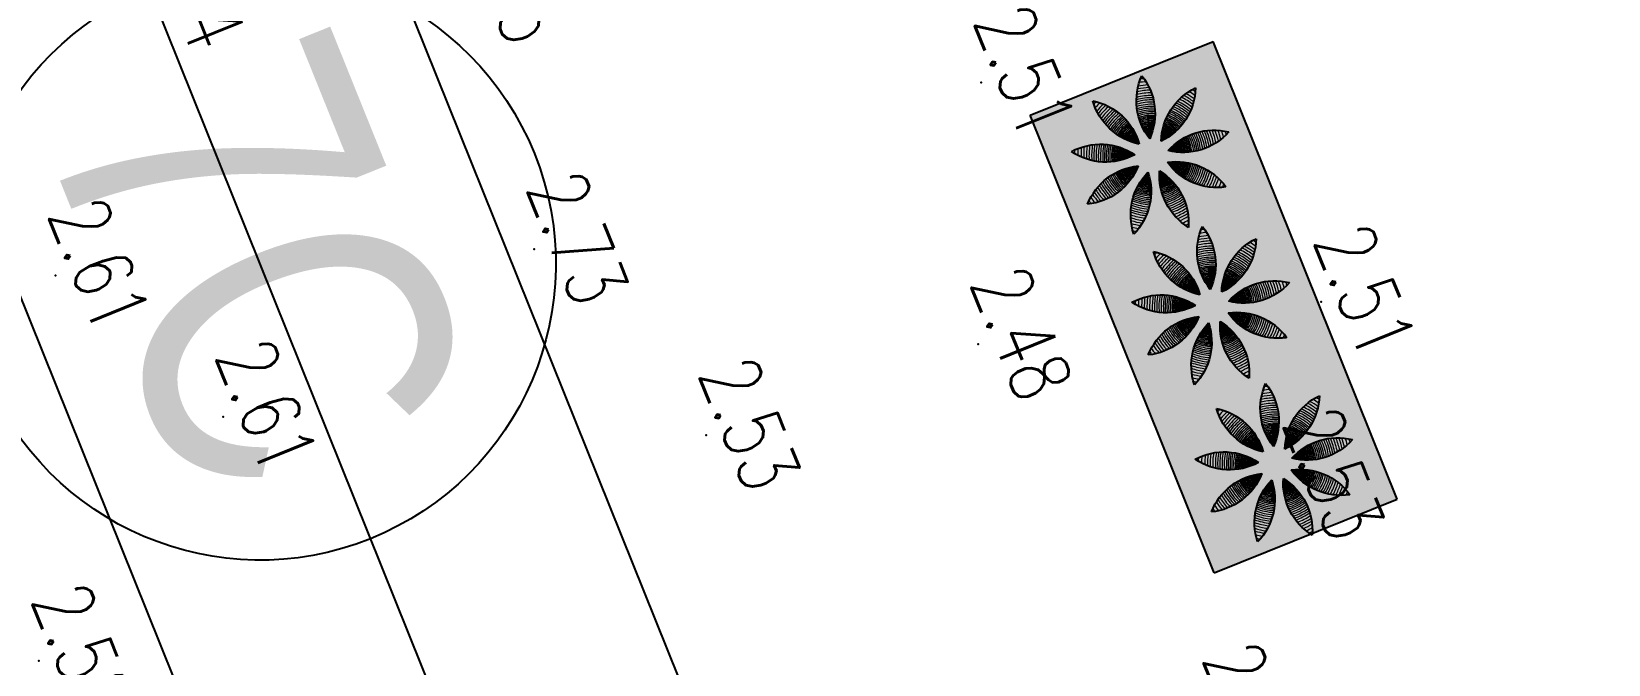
# Model space of a CAD drawing. Header units: millimetres. Extents: x 405522 to 410309, y 2303080 to 2310223.
# Drawn here: x 406903.15 to 406951.1, y 2306616.25 to 2306635.5 of the extents above; entities that cross this region are included whole.
import ezdxf
from ezdxf.enums import TextEntityAlignment as Align
from ezdxf.xclip import XClip

# ---------------------------------------------------------------- set-up
doc = ezdxf.new("R2010")
doc.units = ezdxf.units.MM
doc.header["$LTSCALE"] = 10
doc.header["$MEASUREMENT"] = 0
doc.header["$XCLIPFRAME"] = 0
doc.layers.get('0').update_dxf_attribs({"linetype": 'CONTINUOUS'})
doc.layers.get('Defpoints').update_dxf_attribs({"linetype": 'CONTINUOUS'})
doc.layers.add('Bo-CT-Khac-Ngoai', color=144, linetype='CONTINUOUS', lineweight=18)
for name, color, linetype in [('caodo', 7, 'CONTINUOUS'), ('Cay', 86, 'CONTINUOUS'), ('co', 84, 'CONTINUOUS'), ('DIM', 4, 'CONTINUOUS'), ('Hatch', 8, 'CONTINUOUS'), ('Line', 136, 'CONTINUOUS'), ('Nha xuong', 125, 'CONTINUOUS'), ('Other', 9, 'CONTINUOUS')]:
    doc.layers.add(name, color=color, linetype=linetype)
doc.styles.add('1', font='VHAVAN_2.TTF')
doc.styles.add('Dien', font='simplex.shx', dxfattribs={"width": 0.75})
doc.styles.add('txt', font='romans.shx', dxfattribs={"height": 0.2})
doc.dimstyles.new('D6.7', dxfattribs={"dimscale": 6.7, "dimtxt": 1.5, "dimasz": 2, "dimexe": 1.5, "dimexo": 0.5, "dimgap": 1, "dimtad": 1, "dimdec": 0, "dimdsep": 46, "dimtxsty": 'Dien', "dimcen": 1, "dimclrd": 256, "dimclre": 256, "dimclrt": 7, "dimaunit": 1, "dimadec": 3, "dimazin": 0, "dimtfac": 1, "dimtdec": 0, "dimtmove": 1, "dimatfit": 0, "dimfxl": 1, "dimtolj": 1, "dimtzin": 0, "dimlwe": -1, "dimarcsym": 0})
pattern_1 = [(21.91894370438083, (407717.7514153625, 2306586.616748105), (0.3920329744667653, 0.91995116522732), [0.1874999999999999, -1.226713563]), (336.9189437043809, (407717.7514153625, 2306586.616748105), (0.3920329745701908, 0.9199511654700196), [0.1874999999999999, -0.8124999999999997]), (66.91894370438082, (407717.7514153625, 2306586.616748105), (-0.9199511654700196, 0.3920329745701908), [0.1874999999999999, -0.8124999999999997])]

# ---------------------------------------------------------------- blocks, each defined once
blk = doc.blocks.new('*D26')
at = {"layer": 'Defpoints', "color": 0, "linetype": 'Continuous'}
for p in [(406742.6619138751, 2306987.542138263), (407088.9799926709, 2306054.36399705), (407050.0361064873, 2306039.911268014)]:
    blk.add_point(p, dxfattribs=at)
at = {"layer": 'DIM'}
for p, q in [((406739.5212196925, 2306986.376574), (406694.2959683287, 2306969.592725042)), ((407085.8392984883, 2306053.198432786), (407040.6140239395, 2306036.414575225))]:
    blk.add_line(p, q, dxfattribs=at)
at = {"layer": 'DIM', "linetype": 'Continuous', "lineweight": -2}
blk.add_line((406708.380307929, 2306960.526641102), (407045.3738494347, 2306052.474044744), dxfattribs=at)
at = {"layer": 'DIM', "linetype": 'Continuous'}
for points in [[(406710.4741040507, 2306961.303683944), (406706.2865118071, 2306959.74959826), (406703.7180508765, 2306973.089417832)], [(407047.4676455563, 2306053.251087586), (407043.2800533128, 2306051.697001902), (407050.0361064873, 2306039.911268014)]]:
    blk.add_solid(points, dxfattribs=at)
at = {"layer": 'DIM', "color": 7, "linetype": 'Continuous', "insert": (406887.8695083207, 2306510.579817844), "char_height": 10.05, "attachment_point": 5, "rotation": 290.3607342621674, "style": 'Dien'}
blk.add_mtext('\\A1;995', dxfattribs=at)
blk = doc.blocks.new('c11')
at = {"color": 50}
for radius, start, end in [(6.404642456682492, 106.0534069798678, 113.9465930200475), (6.164642456682491, 105.0813010910636, 114.9186989039273), (6.164642456682491, 65.08130109607274, 74.91869890249606), (6.404642456682492, 66.05340698604844, 73.94659302013221), (6.404642456682492, 146.0534069756294, 153.9465930256193), (6.164642456682491, 145.0813011030196, 154.918698902497), (6.164642456682491, 25.0813011003305, 34.91869891173694), (6.404642456682492, 26.05340697438064, 33.94659302437057), (6.404642456682492, 186.0534069796944, 193.9465930192403), (6.164642456682491, 185.081301093435, 194.9186989101891), (6.164642456682491, 345.0813011027015, 354.9186989065651), (6.404642456682492, 346.0534069807597, 353.9465930203056), (6.404642456682492, 226.0534069779508, 233.9465930223348), (6.164642456682491, 225.0813010931263, 234.9186988981426), (6.164642456682491, 305.081301096399, 314.9186989068737), (6.404642456682492, 306.0534069830578, 313.9465930220492), (6.164642456682491, 265.0813010968989, 274.9186989031011), (6.404642456682492, 266.0534069838852, 273.9465930294234)]:
    blk.add_arc((-3.2852403819561e-07, 3.916211426258087e-07), radius, start, end, dxfattribs=at)
at = {"color": 2}
for radius, start, end in [(6.704642456682492, 107.3278008259885, 112.6721991679781), (7.004642456682491, 108.6667326147075, 111.3332673857886), (6.704642456682492, 67.32780083202194, 72.6721991740115), (7.004642456682491, 68.66673260799831, 71.33326739161174), (7.004642456682491, 148.6667326180337, 151.3332673796834), (6.704642456682492, 147.3278008291232, 152.6721991767874), (6.704642456682492, 27.32780082321258, 32.67219917087683), (7.004642456682491, 28.66673260861154, 31.33326738196627), (7.004642456682491, 188.666732612668, 191.3332673864156), (6.704642456682492, 187.3278008280561, 192.6721991767847), (6.704642456682492, 347.3278008232153, 352.6721991719439), (7.004642456682491, 348.6667326135844, 351.333267387332), (7.004642456682491, 228.6667326173418, 231.3332673845407), (6.704642456682492, 227.3278008351173, 232.672199167198), (6.704642456682492, 307.3278008328019, 312.6721991697868), (7.004642456682491, 308.6667326102514, 311.3332673826582), (6.704642456682492, 267.327800830375, 272.672199169625), (7.004642456682491, 268.666732613783, 271.333267386217)]:
    blk.add_arc((-3.2852403819561e-07, 3.916211426258087e-07), radius, start, end, dxfattribs=at)
at = {"color": 51}
for start, end in [(104.1527942350912, 115.8472057603426), (64.15279424547333, 75.84720576490882), (144.1527942384488, 155.847205763515), (24.152794236485, 35.84720577627075), (184.1527942395662, 195.8472057665295), (344.1527942481251, 355.8472057604338), (224.1527942488856, 235.8472057576161), (304.1527942479037, 315.847205765332), (264.1527942357446, 275.8472057642554)]:
    blk.add_arc((-3.2852403819561e-07, 3.916211426258087e-07), 5.924642456682491, start, end, dxfattribs=at)
at = {"color": 62}
for radius, start, end in [(5.684642456682491, 103.2698980578464, 116.7301019402833), (5.444642456682491, 102.4353481443679, 117.5646518544102), (5.244642456682492, 101.7793801864088, 118.2206198151459), (5.244642456682492, 61.77938018485413, 78.2206198135912), (5.444642456682491, 62.4353481394166, 77.56465186214568), (5.684642456682491, 63.26989805971669, 76.73010194864565), (5.684642456682491, 143.26989805701, 156.7301019429686), (5.444642456682491, 142.4353481404721, 157.5646518599943), (5.244642456682492, 141.779380194047, 158.220619818558), (5.244642456682492, 21.77938019382993, 38.22061982056029), (5.444642456682491, 22.43534814255128, 37.56465186359436), (5.684642456682491, 23.2698980570314, 36.73010194298995), (5.684642456682491, 183.2698980508422, 196.7301019407853), (5.444642456682491, 182.4353481420588, 197.5646518656367), (5.244642456682492, 181.7793801927803, 198.2206198228848), (5.244642456682492, 341.7793801918721, 358.2206198205535), (5.444642456682491, 342.4353481470815, 357.5646518579413), (5.684642456682491, 343.2698980592147, 356.7301019491577), (5.684642456682491, 223.2698980596465, 236.7301019414961), (5.444642456682491, 222.4353481381276, 237.5646518666185), (5.244642456682492, 221.779380194441, 238.2206198192272), (5.244642456682492, 301.7793801934686, 318.2206198199511), (5.444642456682491, 302.4353481390111, 317.5646518618724), (5.684642456682491, 303.2698980585039, 316.7301019403535), (5.244642456682492, 261.7793801894645, 278.2206198171371), (5.444642456682491, 262.4353481363359, 277.564651857052), (5.684642456682491, 263.269898057929, 276.7301019420709)]:
    blk.add_arc((-3.2852403819561e-07, 3.916211426258087e-07), radius, start, end, dxfattribs=at)
at = {"color": 72}
for radius, start, end in [(5.044642456682491, 101.1620709020923, 118.8379291045397), (4.844642456682491, 100.5866169260953, 119.4133830813351), (4.844642456682491, 60.586616936837, 79.4133830804613), (5.044642456682491, 61.16207090130325, 78.83792910445163), (5.044642456682491, 141.1620709024417, 158.8379291044878), (4.844642456682491, 140.5866169263909, 159.4133830745949), (4.844642456682491, 20.58661692540504, 39.4133830736091), (5.044642456682491, 21.16207090795281, 38.83792909755829), (5.044642456682491, 181.1620709115464, 198.8379291002174), (4.844642456682491, 180.5866169233495, 199.4133830652659), (4.844642456682491, 340.5866169347341, 359.4133830766505), (5.044642456682491, 341.1620708997826, 358.837929101791), (5.044642456682491, 221.1620709044521, 238.8379290954108), (4.844642456682491, 220.586616937481, 239.4133830753679), (4.844642456682491, 300.5866169303741, 319.4133830769894), (5.044642456682491, 301.1620708988816, 318.8379290999382), (4.844642456682491, 260.5866169286263, 279.4133830779539), (5.044642456682491, 261.1620709085444, 278.8379291046375)]:
    blk.add_arc((-3.2852403819561e-07, 3.916211426258087e-07), radius, start, end, dxfattribs=at)
at = {"color": 90}
for radius, start, end in [(4.644642456682491, 100.056918605838, 119.9430813976007), (4.444642456682491, 99.5777333883954, 120.4222666163153), (4.444642456682491, 59.57773339619155, 80.42226661818172), (4.644642456682491, 60.05691860817909, 79.94308139416195), (4.644642456682491, 140.0569186062174, 159.9430813987051), (4.444642456682491, 139.577733383238, 160.4222666119873), (4.284642456682491, 99.23462050195167, 120.7653795058637), (4.124642456682491, 98.93110410488784, 121.0688959044664), (4.124642456682491, 58.9311041138446, 81.0688959017014), (4.284642456682491, 59.23462049986775, 80.76537950463197), (4.444642456682491, 19.57773338801272, 40.42226662108704), (4.644642456682491, 20.05691860129494, 39.94308139806497), (4.284642456682491, 139.2346205034778, 160.7653795080363), (4.124642456682491, 138.9311041070232, 161.0688959062076), (4.124642456682491, 18.93110410641103, 41.06889589735882), (4.284642456682491, 19.23462049196376, 40.76537950087756), (4.444642456682491, 179.5777333922914, 200.4222666224594), (4.284642456682491, 179.2346204962549, 200.7653795035487), (4.124642456682491, 178.9311041068052, 201.0688959115432), (4.124642456682491, 338.931104103303, 1.068895906532758), (4.284642456682491, 339.2346205089249, 0.7653795037450907), (4.444642456682491, 339.5777333923697, 0.4222666210484667), (4.644642456682491, 180.0569186170805, 199.9430814040878), (4.644642456682491, 340.0569186084524, 359.9430813962597), (4.444642456682491, 219.5777333911008, 240.4222666177325), (4.284642456682491, 219.2346204971209, 240.7653795050699), (4.124642456682491, 218.9311041098026, 241.0688959098812), (4.124642456682491, 298.9311041017942, 321.0688959047661), (4.284642456682491, 299.2346205007506, 320.7653795028791), (4.444642456682491, 299.5777333822675, 320.4222666191813), (4.644642456682491, 220.0569186038184, 239.9430814013521), (4.284642456682491, 259.2346205004102, 280.7653795061426), (4.124642456682491, 258.9311041068416, 281.0688958997044), (4.644642456682491, 300.0569186044211, 319.9430813961816), (4.444642456682491, 259.5777333858741, 280.4222666141259), (4.644642456682491, 260.0569186058582, 279.9430814007117)]:
    blk.add_arc((-3.2852403819561e-07, 3.916211426258087e-07), radius, start, end, dxfattribs=at)
at = {"color": 92}
for radius, start, end in [(3.96464245668249, 98.67140719402244, 121.3285928170375), (3.80464245668249, 98.46054633836769, 121.5394536695021), (3.64464245668249, 98.30451451896677, 121.6954854961973), (3.64464245668249, 58.3045145221623, 81.69548548763339), (3.80464245668249, 58.46054633049793, 81.53945366822983), (3.96464245668249, 58.67140718296253, 81.3285928191653), (3.96464245668249, 138.6714071866006, 161.3285928136018), (3.80464245668249, 138.4605463408046, 161.5394536687222), (3.64464245668249, 138.3045145164836, 161.6954854889323), (3.64464245668249, 18.30451451106767, 41.69548548795321), (3.80464245668249, 18.46054633338987, 41.53945367360376), (3.96464245668249, 18.67140718853355, 41.32859282782181), (3.96464245668249, 178.6714071850439, 201.3285928143977), (3.80464245668249, 178.4605463400401, 201.5394536767887), (3.64464245668249, 178.3045145109485, 201.6954854862932), (3.64464245668249, 338.3045145137069, 1.695485502583233), (3.80464245668249, 338.4605463380688, 1.539453673295311), (3.96464245668249, 338.6714071856022, 1.328592814956104), (3.96464245668249, 218.6714071830466, 241.3285928104535), (3.80464245668249, 218.4605463328139, 241.5394536745137), (3.64464245668249, 218.304514513273, 241.6954854987168), (3.64464245668249, 298.3045145134812, 321.6954854908615), (3.80464245668249, 298.4605463435716, 321.5394536671862), (3.96464245668249, 298.6714071895465, 321.3285928211212), (3.96464245668249, 258.671407190907, 281.3285928221733), (3.80464245668249, 258.4605463439855, 281.5394536690851), (3.64464245668249, 258.3045145170564, 281.6954854960069)]:
    blk.add_arc((-3.2852403819561e-07, 3.916211426258087e-07), radius, start, end, dxfattribs=at)
at = {"color": 94}
for radius, start, end in [(3.52464245668249, 98.22775369820276, 121.7722463149641), (3.40464245668249, 98.18944325047839, 121.8105567568751), (3.284642456682489, 98.19374462583157, 121.8062553850459), (3.164642456682489, 98.24551289719557, 121.7544871155207), (3.044642456682489, 98.35044641092547, 121.6495535994096), (3.044642456682489, 58.35044640626846, 81.64955360227331), (3.164642456682489, 58.24551289582266, 81.75448711600671), (3.284642456682489, 58.19374461495411, 81.80625538737247), (3.40464245668249, 58.18944324879313, 81.81055676272578), (3.52464245668249, 58.22775369637704, 81.77224631030778), (3.52464245668249, 138.2277537007725, 161.7722463147504), (3.40464245668249, 138.1894432458818, 161.8105567667188), (3.284642456682489, 138.1937446147424, 161.8062553888909), (3.164642456682489, 138.24551289556, 161.7544871175003), (3.044642456682489, 138.350446413356, 161.6495536015351), (3.044642456682489, 18.35044641322667, 41.64955360547764), (3.164642456682489, 18.24551289725756, 41.75448710888185), (3.284642456682489, 18.19374462586505, 41.80625538525764), (3.40464245668249, 18.18944324595482, 41.81055675856489), (3.52464245668249, 18.22775369792045, 41.77224631362003), (3.52464245668249, 178.2277536975371, 201.7722463106619), (3.40464245668249, 178.1894432516119, 201.8105567677724), (3.284642456682489, 178.1937446246069, 201.806255385408), (3.164642456682489, 178.2455128889058, 201.7544871147552), (3.044642456682489, 178.3504464118166, 201.6495535913789), (3.044642456682489, 338.3504464086212, 1.649553601518109), (3.164642456682489, 338.2455128976349, 1.754487111094267), (3.284642456682489, 338.1937446170698, 1.806255402060241), (3.40464245668249, 338.1894432470911, 1.810556761721621), (3.52464245668249, 338.2277536918122, 1.772246315796711), (3.52464245668249, 218.2277536980915, 241.7722463211335), (3.40464245668249, 218.1894432417884, 241.8105567687511), (3.284642456682489, 218.1937446279585, 241.8062553936821), (3.164642456682489, 218.2455129015012, 241.7544871128688), (3.044642456682489, 218.3504464210249, 241.6495536098904), (3.044642456682489, 298.3504464081846, 321.6495536081759), (3.164642456682489, 298.2455128930071, 321.7544871131047), (3.284642456682489, 298.193744624378, 321.8062553866502), (3.40464245668249, 298.1894432493086, 321.8105567582116), (3.52464245668249, 298.2277537028068, 321.7722463165154), (3.52464245668249, 258.2277536965226, 281.7722463165371), (3.40464245668249, 258.1894432511642, 281.8105567618937), (3.284642456682489, 258.1937446168251, 281.8062553897039), (3.164642456682489, 258.2455129034447, 281.754487116146), (3.044642456682489, 258.350446416945, 281.649553602653)]:
    blk.add_arc((-3.2852403819561e-07, 3.916211426258087e-07), radius, start, end, dxfattribs=at)
at = {"color": 96}
for radius, start, end in [(2.944642456682489, 98.48332418583175, 121.5166758305728), (2.944642456682489, 58.4833241807996, 81.5166758273625), (2.944642456682489, 138.4833241923554, 161.5166758281314), (2.844642456682489, 138.6623378643073, 161.337662158162), (2.744642456682489, 138.8927923482414, 161.107207671626), (2.644642456682489, 139.1808943917754, 160.8191056291514), (2.844642456682489, 98.66233785570563, 121.3376621615443), (2.744642456682489, 98.89279234963684, 121.1072076650299), (2.644642456682489, 99.18089439501848, 120.8191056218803), (2.644642456682489, 59.18089438957609, 80.81910562686396), (2.744642456682489, 58.89279234639197, 81.10720766354302), (2.844642456682489, 58.66233785678778, 81.33766216407643), (2.644642456682489, 19.18089439823932, 40.8191056226802), (2.744642456682489, 18.89279235577676, 41.10720767058099), (2.844642456682489, 18.66233785661114, 41.33766216453629), (2.944642456682489, 18.48332418663524, 41.51667582205447), (2.944642456682489, 178.4833241832889, 201.5166758255582), (2.844642456682489, 178.6623378541516, 201.3376621682135), (2.744642456682489, 178.8927923502058, 201.1072076727833), (2.644642456682489, 179.1808943863634, 200.8191056283875), (2.644642456682489, 339.1808943840817, 0.8191056269754432), (2.744642456682489, 338.8927923420639, 1.107207676469627), (2.844642456682489, 338.6623378590651, 1.33766215918502), (2.944642456682489, 338.4833241868524, 1.51667581671107), (2.944642456682489, 218.4833241868986, 241.5166758194114), (2.844642456682489, 218.6623378452856, 241.3376621539371), (2.744642456682489, 218.8927923454231, 241.1072076623924), (2.644642456682489, 219.1808943960478, 240.8191056152409), (2.844642456682489, 258.662337851211, 281.3376621579515), (2.744642456682489, 258.8927923434151, 281.1072076722451), (2.644642456682489, 259.1808943930301, 280.819105622577), (2.644642456682489, 299.1808943905828, 320.8191056227209), (2.744642456682489, 298.8927923434474, 321.1072076733357), (2.844642456682489, 298.6623378577684, 321.3376621588815), (2.944642456682489, 298.4833241864513, 321.5166758318455), (2.944642456682489, 258.4833241938376, 281.5166758284333)]:
    blk.add_arc((-3.2852403819561e-07, 3.916211426258087e-07), radius, start, end, dxfattribs=at)
at = {"color": 98}
for radius, start, end in [(2.544642456682489, 139.5339562503142, 160.4660437698328), (2.464642456682489, 139.8689562468874, 160.1310437737408), (2.384642456682489, 140.2562687593806, 159.743731248933), (2.304642456682489, 140.701953144212, 159.2980468797588), (2.544642456682489, 99.5339562443512, 120.4660437664619), (2.464642456682489, 99.86895624314133, 120.1310437763565), (2.384642456682489, 100.2562687622225, 119.7437312557592), (2.304642456682489, 100.70195314143, 119.2980468713258), (2.224642456682489, 101.2130972202187, 118.7869028079516), (2.544642456682489, 59.53395625078557, 80.46604376222678), (2.464642456682489, 59.86895624187768, 80.1310437765729), (2.384642456682489, 60.2562687624418, 79.74373125090453), (2.304642456682489, 60.70195314030801, 79.29804687167812), (2.224642456682489, 61.21309721600976, 78.78690279940963), (2.304642456682489, 20.70195314755686, 39.29804687033607), (2.384642456682489, 20.25626876589144, 39.74373125940603), (2.464642456682489, 19.86895625361838, 40.13104376761135), (2.544642456682489, 19.53395625977252, 40.46604376849264), (2.544642456682489, 179.5339562595769, 200.4660437661718), (2.464642456682489, 179.8689562498627, 200.1310437721609), (2.224642456682489, 141.2130972169365, 158.7869028053398), (2.224642456682489, 21.21309722194632, 38.78690279764033), (2.464642456682489, 339.8689562403644, 0.1310437768176883), (2.544642456682489, 339.5339562486586, 0.46604376710265), (2.384642456682489, 180.256268765038, 199.7437312450689), (2.304642456682489, 180.7019531394693, 199.2980468750669), (2.224642456682489, 181.2130972103461, 198.7869028000836), (2.224642456682489, 341.213097214694, 358.7869028029911), (2.304642456682489, 340.7019531397281, 359.2980468738699), (2.384642456682489, 340.2562687674871, 359.743731248302), (2.544642456682489, 219.5339562588751, 240.4660437673011), (2.464642456682489, 219.8689562464025, 240.1310437670583), (2.384642456682489, 220.2562687712804, 239.7437312440783), (2.304642456682489, 220.7019531386232, 239.2980468746064), (2.224642456682489, 221.2130972183083, 238.7869027982794), (2.544642456682489, 259.5339562501678, 280.4660437629504), (2.464642456682489, 259.8689562488215, 280.1310437797895), (2.384642456682489, 260.2562687632987, 279.7437312521068), (2.304642456682489, 260.7019531423709, 279.2980468773765), (2.224642456682489, 261.2130972237871, 278.7869028046181), (2.224642456682489, 301.2130972131298, 318.7869028005164), (2.304642456682489, 300.7019531379399, 319.2980468758399), (2.384642456682489, 300.2562687616833, 319.7437312577015), (2.464642456682489, 299.8689562387258, 320.1310437723878), (2.544642456682489, 299.5339562508816, 320.4660437701936)]:
    blk.add_arc((-3.2852403819561e-07, 3.916211426258087e-07), radius, start, end, dxfattribs=at)
at = {"color": 99}
for radius, start, end in [(2.144642456682489, 101.7980539613576, 118.2019460536892), (2.084642456682489, 102.2911124713833, 117.7088875505418), (2.024642456682489, 102.8361295663948, 117.1638704502154), (1.964642456682488, 103.4387486507118, 116.5612513782003), (1.904642456682488, 104.1055173661875, 115.8944826585574), (2.144642456682489, 61.79805395849337, 78.20194605823), (2.084642456682489, 62.29111247928183, 77.7088875481683), (2.024642456682489, 62.83612957367814, 77.16387045311544), (1.964642456682488, 63.43874864566317, 76.56125137833843), (1.904642456682488, 64.10551736526976, 75.89448266293964), (2.144642456682489, 141.7980539607029, 158.2019460579815), (2.084642456682489, 142.2911124744638, 157.7088875548409), (2.024642456682489, 142.8361295730531, 157.1638704583181), (1.964642456682488, 143.4387486482528, 156.5612513744772), (1.904642456682488, 144.1055173733585, 155.8944826551214), (1.904642456682488, 24.10551737468073, 35.89448264526961), (1.964642456682488, 23.43874865530809, 36.56125138509726), (2.024642456682489, 22.8361295688597, 37.16387046029704), (2.084642456682489, 22.29111247490575, 37.70888754424954), (2.144642456682489, 21.79805395688168, 38.20194605803037), (2.144642456682489, 181.7980539579079, 198.2019460617386), (2.084642456682489, 182.2911124684462, 197.7088875591193), (2.024642456682489, 182.836129573964, 197.1638704582718), (1.964642456682488, 183.438748639542, 196.5612513806504), (1.904642456682488, 184.1055173618476, 195.8944826541664), (2.084642456682489, 222.2911124754408, 237.7088875505475), (2.024642456682489, 222.8361295655105, 237.1638704475236), (1.964642456682488, 223.4387486427421, 236.5612513754147), (1.904642456682488, 224.1055173758234, 235.8944826476984), (1.904642456682488, 304.1055173633473, 315.8944826619039), (1.964642456682488, 303.4387486486345, 316.5612513761168), (2.024642456682489, 302.8361295709188, 317.163870457877), (2.084642456682489, 302.2911124734947, 317.7088875478923), (1.904642456682488, 344.1055173733207, 355.8944826514583), (1.964642456682488, 343.4387486468244, 356.5612513737743), (2.024642456682489, 342.8361295711571, 357.1638704530138), (2.084642456682489, 342.2911124703547, 357.7088875448833), (2.144642456682489, 341.7980539656903, 358.2019460554257), (2.144642456682489, 221.7980539653809, 238.201946059128), (2.144642456682489, 261.7980539685071, 278.2019460645022), (2.084642456682489, 262.2911124747461, 277.7088875516932), (2.024642456682489, 262.8361295700606, 277.1638704564115), (1.964642456682488, 263.4387486507807, 276.5612513823514), (1.904642456682488, 264.1055173668237, 275.8944826597156), (2.144642456682489, 301.7980539649083, 318.2019460534556)]:
    blk.add_arc((-3.2852403819561e-07, 3.916211426258087e-07), radius, start, end, dxfattribs=at)
at = {"color": 79}
for radius, start, end in [(1.844642456682488, 104.8440877282513, 115.155912299627), (1.804642456682488, 105.3807441265948, 114.6192558981447), (1.764642456682489, 105.9563593851548, 114.0436406381325), (1.724642456682489, 106.5743995280102, 113.4256004983862), (1.684642456682489, 107.2387907946379, 112.761209241594), (1.644642456682489, 107.9540050887534, 112.0459949412332), (1.624642456682489, 108.3322432982394, 111.6677567246906), (1.604642456682489, 108.7251668139469, 111.2748332118359), (1.584642456682489, 109.1335402566057, 110.8664597784094), (1.564642456682489, 109.5581878616023, 110.4418121737127), (1.844642456682488, 64.84408773019356, 75.15591229753872), (1.804642456682488, 65.3807441261104, 74.61925590266834), (1.764642456682489, 65.95635938557682, 74.04364064691076), (1.724642456682489, 66.57439953751899, 73.42560049497409), (1.684642456682489, 67.23879079432054, 72.76120923479736), (1.644642456682489, 67.95400509468607, 72.04599494708532), (1.624642456682489, 68.33224331122891, 71.66775673128284), (1.604642456682489, 68.72516682408221, 71.274833221921), (1.584642456682489, 69.1335402575054, 70.86645977297336), (1.564642456682489, 69.55818786219677, 70.44181217428975), (1.844642456682488, 144.8440877359705, 155.1559123022231), (1.804642456682488, 145.3807441299788, 154.6192558978494), (1.764642456682489, 145.9563593909298, 154.0436406417886), (1.724642456682489, 146.5743995327456, 153.4256004932766), (1.684642456682489, 147.2387907909, 152.7612092449275), (1.644642456682489, 147.9540050915107, 152.0459949397343), (1.624642456682489, 148.3322433070493, 151.6677567270877), (1.604642456682489, 148.725166820397, 151.2748332226275), (1.584642456682489, 149.133540259982, 150.8664597767781), (1.564642456682489, 149.5581878667006, 150.4418121749904), (1.564642456682489, 29.55818786969296, 30.44181218132092), (1.584642456682489, 29.13354025626889, 30.8664597846364), (1.604642456682489, 28.72516682208512, 31.27483321279458), (1.624642456682489, 28.3322433058933, 31.6677567410196), (1.644642456682489, 27.95400509321321, 32.04599493818251), (1.684642456682489, 27.23879078490006, 32.76120923875539), (1.724642456682489, 26.57439952163822, 33.42560049687039), (1.764642456682489, 25.9563593851199, 34.04364064238018), (1.804642456682488, 25.38074413197383, 34.61925590334596), (1.844642456682488, 24.84408772479065, 35.15591229736513), (1.844642456682488, 184.8440877219966, 195.1559122951781), (1.804642456682488, 185.3807441324222, 194.6192558954583), (1.764642456682489, 185.9563593848813, 194.0436406434557), (1.724642456682489, 186.5743995279787, 193.4256004881829), (1.684642456682489, 187.2387907954649, 192.7612092369856), (1.644642456682489, 187.954005092498, 192.0459949501525), (1.624642456682489, 188.3322432983502, 191.6677567285473), (1.604642456682489, 188.7251668230369, 191.2748332166606), (1.584642456682489, 189.1335402517579, 190.8664597792605), (1.564642456682489, 189.5581878605845, 190.4418121688736), (1.844642456682488, 224.8440877399891, 235.1559122926464), (1.804642456682488, 225.3807441271967, 234.6192559058508), (1.764642456682489, 225.9563593855803, 234.0436406446008), (1.724642456682489, 226.57439952263, 233.4256005021086), (1.684642456682489, 227.2387908025708, 232.7612092365853), (1.644642456682489, 227.954005089093, 232.0459949405443), (1.624642456682489, 228.3322432998545, 231.6677567290444), (1.604642456682489, 228.7251668239306, 231.2748332241886), (1.584642456682489, 229.133540253247, 230.8664597756456), (1.564642456682489, 229.5581878592248, 230.4418121805712), (1.564642456682489, 309.558187862133, 310.4418121733113), (1.584642456682489, 309.1335402534692, 310.8664597793425), (1.604642456682489, 308.7251668185209, 311.2748332187344), (1.624642456682489, 308.3322433084322, 311.6677567239622), (1.644642456682489, 307.9540050969025, 312.0459949436354), (1.684642456682489, 307.2387907874179, 312.7612092400293), (1.724642456682489, 306.5743995272669, 313.425600501073), (1.764642456682489, 305.956359384829, 314.0436406473517), (1.804642456682488, 305.3807441236263, 314.6192559057866), (1.844642456682488, 304.8440877313982, 315.1559122977426), (1.564642456682489, 349.5581878573651, 350.4418121799881), (1.584642456682489, 349.133540248199, 350.8664597756431), (1.604642456682489, 348.7251668238917, 351.2748332033347), (1.624642456682489, 348.3322432989308, 351.6677567290151), (1.644642456682489, 347.9540050903789, 352.0459949480606), (1.684642456682489, 347.2387907905091, 352.7612092442368), (1.724642456682489, 346.5743995263415, 353.42560049929), (1.764642456682489, 345.9563593840458, 354.0436406423473), (1.804642456682488, 345.3807441191335, 354.6192558941407), (1.844642456682488, 344.8440877323183, 355.1559122912959), (1.844642456682488, 264.8440877313528, 275.1559122964185), (1.804642456682488, 265.3807441318166, 274.6192559080741), (1.764642456682489, 265.9563593841704, 274.0436406490971), (1.724642456682489, 266.5743995320868, 273.425600501204), (1.684642456682489, 267.2387907903741, 272.7612092435803), (1.644642456682489, 267.954005099027, 272.0459949409682), (1.624642456682489, 268.3322433074533, 271.6677567325504), (1.604642456682489, 268.7251668254675, 271.2748332078747), (1.584642456682489, 269.1335402564192, 270.8664597769275), (1.564642456682489, 269.558187856725, 270.4418121766246)]:
    blk.add_arc((-3.2852403819561e-07, 3.916211426258087e-07), radius, start, end, dxfattribs=at)
at = {"layer": 'Cay', "extrusion": (0, 0, -0.9999999999999999)}
blk.add_ellipse((2.932440732140094, 5.768136715982109), major_axis=(5.344124958205591, 1.431953966637318), ratio=0.9999999999999799, start_param=2.508384204699481, end_param=3.600268177335022, dxfattribs=at)
at = {"layer": 'Cay', "extrusion": (0, 0, -0.9999999999999998)}
for centre, major_axis in [((-5.954067068872973, 2.53371239034459), (5.344124958205597, 1.431953966637318)), ((-2.932441389421001, 5.768136716680601), (5.014279494962797, -2.338196928806457)), ((1.461306052980945, 6.303585950750858), (2.338196928517778, -5.014279495097411)), ((4.728411710355431, -4.417320837266743), (-5.511591888688656, 0.4822018084015594))]:
    blk.add_ellipse(centre, major_axis=major_axis, ratio=0.9999999999999795, start_param=5.649976858289276, end_param=6.741860830924816, dxfattribs=at)
at = {"layer": 'Cay', "extrusion": (0, 0, -1)}
for centre, major_axis, ratio, start_param, end_param in [((5.954066411359236, 2.533712389878929), (5.014279494962794, -2.338196928806454), 0.9999999999999799, 2.508384204699481, 3.600268177335022), ((-1.461306709330529, 6.303585950052366), (3.173394960170874, 4.532077686695846), 0.9999999999999798, 2.508384204699481, 3.600268177335022), ((6.18971809046343, -1.886263939319178), (2.338196928517776, -5.014279495097407), 0.9999999999999798, 2.508384204699481, 3.600268177335022), ((-3.529132388299331, -5.423636225052178), (-0.482201808084254, 5.511591888716416), 0.9999999999999795, 5.649976858289276, 6.741860830924816), ((3.529131730552763, -5.423636224353686), (-1.431953966944985, -5.344124958123152), 0.9999999999999798, 2.508384204699481, 3.600268177335022), ((-5.171292654937133, 3.889517444884405), (-0.4822018080842546, 5.511591888716412), 0.9999999999999798, 2.508384204699481, 3.600268177335022), ((-6.461573448497802, -0.3444993167649955), (-3.91217099126061, 3.912170991485834), 0.9999999999999798, 2.508384204699481, 3.600268177335022), ((0.7827740845968947, -6.423228661064059), (-3.912170991260612, 3.912170991485836), 0.9999999999999795, 5.649976858289276, 6.741860830924816), ((-0.7827747417613864, -6.423228660132736), (-4.53207768687854, -3.17339495990996), 0.9999999999999798, 2.508384204699481, 3.600268177335022), ((6.461572792148218, -0.3444993172306567), (-4.532077686878544, -3.17339495990996), 0.9999999999999795, 5.649976858289276, 6.741860830924816), ((5.171291998820379, 3.889517444884405), (-1.431953966944986, -5.344124958123156), 0.9999999999999795, 5.649976858289276, 6.741860830924816), ((-4.7284123665886, -4.417320836568251), (-5.511591888688651, 0.4822018084015592), 0.9999999999999799, 2.508384204699481, 3.600268177335022)]:
    blk.add_ellipse(centre, major_axis=major_axis, ratio=ratio, start_param=start_param, end_param=end_param, dxfattribs=at)
at = {"layer": 'Cay', "extrusion": (0, 0, -0.9999999999999997)}
blk.add_ellipse((-6.189718748326413, -1.886263939319178), major_axis=(3.173394960170875, 4.532077686695849), ratio=0.9999999999999795, start_param=5.649976858289276, end_param=6.741860830924816, dxfattribs=at)
blk = doc.blocks.new('kh_truc_thep')
at = {"color": 6}
blk.add_circle((0, -3), 3.000000000001425, dxfattribs=at)
at = {"color": 7, "style": '1', "width": 0.8}
blk.add_attdef('KH_TRUC', text='', height=3.000000000001425, dxfattribs=at).set_placement((0, -3), align=Align.MIDDLE)
blk = doc.blocks.new('20')
at = {"layer": 'caodo', "color": 8, "linetype": 'Continuous'}
for p in [(-675.5299999999697, -674.5400000000373, 0.1900000000000004), (-689.1300000000047, -679.6099999998696, 0.4100000000000001), (-703.679999999993, -680.4099999996834, 0.29), (-665.1900000000023, -681.2099999999627, 0.1900000000000004), (-675.6300000000047, -682.5, 0.1600000000000001), (-698.5899999999674, -684.7099999999627, 0.29), (-683.8999999999651, -685.2599999997765, 0.2100000000000004), (-666.1399999999558, -686.7700000000186, 0.2100000000000004), (-704.1900000000023, -692.1299999998882, 0.2600000000000002)]:
    blk.add_point(p, dxfattribs=at)
at = {"layer": 'caodo', "color": 8, "linetype": 'Continuous', "style": 'txt', "width": 0.75}
for s, p in [('2.44', (-700.2699999999604, -671.8599999998696, 0.1200000000000001)), ('2.75', (-690.6599999999744, -671.679999999702, 0.4300000000000002)), ('2.51', (-675.0299999999697, -674.5400000000373, 0.1900000000000004)), ('2.73', (-688.6300000000047, -679.6099999998696, 0.4100000000000001)), ('2.61', (-703.179999999993, -680.4099999996834, 0.29)), ('2.51', (-664.6900000000023, -681.2099999999627, 0.1900000000000004)), ('2.48', (-675.1300000000047, -682.5, 0.1600000000000001)), ('2.61', (-698.0899999999674, -684.7099999999627, 0.29)), ('2.53', (-683.3999999999651, -685.2599999997765, 0.2100000000000004)), ('2.53', (-665.6399999999558, -686.7700000000186, 0.2100000000000004)), ('2.58', (-703.6900000000023, -692.1299999998882, 0.2600000000000002)), ('2.52', (-668.070000000007, -693.9199999999255, 0.2000000000000002))]:
    blk.add_text(s, height=1.8, rotation=292, dxfattribs=at).set_placement(p, align=Align.CENTER)

msp = doc.modelspace()

# ---------------------------------------------------------------- hatches: boundary and pattern name
at = {"layer": 'co', "linetype": 'Continuous'}
h = msp.add_hatch(dxfattribs=at)
h.set_pattern_fill('GRASS', color=86, scale=0.9999999999999998, angle=-9.651807925231505e-08, style=0)
h.set_pattern_definition(pattern_1)
h.paths.add_polyline_path([(407039.2171290502, 2306542.375536975), (406951.9595313006, 2306759.228422907, 0.4142135618626935), (406932.4444200722, 2306767.544698094), (406917.3694217675, 2306761.478797122, 0.414213562422049), (406909.0531465569, 2306741.963685883), (406910.1730301519, 2306739.180547257), (406915.7393074417, 2306741.420314463, -0.4142135614586308), (406919.065817533, 2306749.226358941), (406939.7070931331, 2306757.532027119, -0.4142135618530136), (406947.5131376245, 2306754.205517043), (406982.4971672571, 2306667.263084735, -0.4142135628615666), (406979.1706571765, 2306659.457040231), (406981.4104244108, 2306653.890762951, -0.4142135618892736), (406989.2164689022, 2306650.564252876), (407024.2251647305, 2306563.560520015, -0.4142135627468186), (407020.8986546527, 2306555.754475512), (407011.5057295765, 2306551.974935888), (407014.0087321293, 2306545.754465207, -0.3716739358736585), (407030.3296516588, 2306538.799380172)])
h = msp.add_hatch(dxfattribs=at)
h.set_pattern_fill('GRASS', color=86, scale=0.9999999999999998, angle=-9.651807925231505e-08, style=0)
h.set_pattern_definition(pattern_1)
h.paths.add_polyline_path([(406932.6968020615, 2306520.263678576, -0.4222016726026619), (406928.7643565051, 2306522.003028329), (406906.6656975736, 2306581.54940578, -0.4062703191020343), (406908.3583759264, 2306585.376333317), (406946.4852884253, 2306600.717898928), (406949.3782565118, 2306593.528284526), (406954.9445338011, 2306595.768051732), (406946.9188304231, 2306615.713557824), (406941.3525531333, 2306613.473790619), (406944.2455212194, 2306606.284176217), (406906.42144308, 2306591.064465561, -0.4222016726280897), (406902.4889975227, 2306592.803815314), (406881.425377076, 2306649.561209395, -0.4062703190853384), (406883.1180554279, 2306653.388136932), (406919.4149020365, 2306667.993317822), (406922.2832039147, 2306660.865003966), (406927.8494812045, 2306663.104771171), (406919.8731102421, 2306682.927676173), (406914.3068329524, 2306680.687908967), (406917.1751348306, 2306673.559595112), (406881.1811225823, 2306659.076269176, -0.4222016726516405), (406877.248677025, 2306660.815618929), (406855.1500180959, 2306720.361996373, -0.4062703191111162), (406856.8426964483, 2306724.188923909), (406885.6681537385, 2306735.787755688, -0.4142135623565292), (406893.4741982333, 2306732.461245603), (406894.7312675774, 2306729.337172475), (406900.2975448672, 2306731.57693968), (406897.9205919206, 2306737.484151454, 0.4142135623467938), (406878.4054806833, 2306745.800426664), (406842.3184017576, 2306731.27965242), (406838.8208640385, 2306729.872307821), (406918.700252532, 2306514.631725478)])
h = msp.add_hatch(dxfattribs=at)
h.set_pattern_fill('GRASS', color=86, scale=0.9999999999999998, angle=-9.651807925231505e-08, style=0)
h.set_pattern_definition(pattern_1)
h.paths.add_polyline_path([(406917.6333430362, 2306688.493953463), (406912.0339250224, 2306702.409646687), (406906.4676477322, 2306700.169879482), (406912.0670657465, 2306686.254186257)])
h.paths.add_polyline_path([(406935.6886664242, 2306643.622800658), (406930.0892484099, 2306657.538493881), (406924.5229711197, 2306655.298726676), (406930.1223891344, 2306641.383033452)])
h.paths.add_polyline_path([(406944.6790632181, 2306621.279835114), (406939.0796452038, 2306635.195528339), (406933.5133679141, 2306632.955761132), (406939.1127859279, 2306619.040067908)])
h.paths.add_polyline_path([(406962.7837190204, 2306576.286081218), (406957.1843010065, 2306590.201774443), (406951.6180237163, 2306587.962007237), (406957.2174417306, 2306574.046314013)])
h.paths.add_polyline_path([(406972.2063333485, 2306552.868967148), (406966.6069153342, 2306566.784660372), (406961.0406380449, 2306564.544893166), (406966.6400560582, 2306550.629199943)])
h.paths.add_polyline_path([(406980.1553520378, 2306525.077488695), (406981.6484616179, 2306521.366807547, 0.4142135622324934), (406983.5999727407, 2306520.535180026), (406984.9915420375, 2306521.095121816), (406974.4461005539, 2306547.302689859), (406968.8798232637, 2306545.062922654), (406970.1862250249, 2306541.816248429, -0.4142135623716824), (406966.8597149415, 2306534.010203934), (406949.6131087518, 2306527.070488045), (406952.8795044836, 2306518.952829954, 0.4142135623209342), (406954.8310156073, 2306518.121202433), (406976.25232979, 2306526.740743738, -0.4142135623630764)])
h.paths.add_polyline_path([(406996.6568671232, 2306492.104415131), (406986.11142564, 2306518.311983171), (406984.719856345, 2306517.75204138, 0.414213562400875), (406983.8882288238, 2306515.800530257), (406985.3813384035, 2306512.089849109, -0.4142135623711284), (406983.7180833616, 2306508.186826861), (406962.2967691803, 2306499.567285558, 0.4142135623978551), (406961.4651416586, 2306497.615774434), (406964.7315373909, 2306489.498116342), (406981.9781435788, 2306496.437832232, -0.4142135623648241), (406989.784188074, 2306493.111322146), (406991.0905898339, 2306489.864647925)])
h.paths.add_polyline_path([(407008.4344387566, 2306462.834752931), (406998.8966343286, 2306486.538137841), (406993.3303570393, 2306484.298370636), (407002.8681614673, 2306460.594985726)])
h.paths.add_polyline_path([(407042.0124111943, 2306379.386658439), (407032.3252889439, 2306403.461128522), (407026.7590116551, 2306401.221361316), (407036.4461339046, 2306377.146891235)])

# ---------------------------------------------------------------- linework, layer by layer
at = {"layer": 'Hatch', "linetype": 'Continuous'}
msp.add_lwpolyline([(406896.3026080811, 2306643.619997738), (406909.5132395112, 2306648.935711905), (406923.8790775979, 2306613.233680864), (406910.6684461678, 2306607.917966699)], close=True, dxfattribs=at)
at = {"layer": 'Nha xuong'}
msp.add_line((406904.4011019328, 2306642.567003294), (406915.7805837457, 2306614.286675308), dxfattribs=at)
at = {"layer": 'Other', "color": 152, "linetype": 'Continuous'}
for p, q in [((406933.5133679141, 2306632.955761132), (406939.0796452038, 2306635.195528338)), ((406944.6790632181, 2306621.279835114), (406939.0796452043, 2306635.195528338)), ((406939.1127859279, 2306619.040067908), (406933.5133679141, 2306632.955761132)), ((406939.1127859279, 2306619.040067908), (406944.6790632181, 2306621.279835114))]:
    msp.add_line(p, q, dxfattribs=at)

# ---------------------------------------------------------------- block references
at = {"layer": 'Bo-CT-Khac-Ngoai', "linetype": 'Continuous', "xscale": 0.3359999995094303, "yscale": 0.3360000000684522, "zscale": 0.3359999999999999, "rotation": 67.09746933025066}
for p in [(406937.214852876, 2306631.724105266), (406939.0583203118, 2306627.142713549), (406940.9791310145, 2306622.369108074)]:
    msp.add_blockref('c11', p, dxfattribs=at)
at = {"layer": 'caodo', "linetype": 'Continuous'}
ref = msp.add_blockref('20', (407607.5599999998, 2307308.49, 2.32), dxfattribs=at)
XClip(ref).set_block_clipping_path([(-1349.6056714252336, -661.9058657553978), (-160.24326352693606, -789.0626177703962), (-158.36999999999534, -682.7400000002235), (-152.55370127764763, -565.1435954412445), (-154.45678520214278, -515.7710593813099), (-164.5656294519431, -479.7079773764126), (-169.84830490715103, -457.46881066821516), (-166.82796598720597, -442.01621566619724), (-126.78273369179806, -389.4443280850537), (-106.05188721581362, -361.8542004311457), (-63.77944376063533, -462.4105278351344), (-33.466447652434, -538.7088304474019), (-26.830958046135493, -536.6440252331086), (-14.194728780596051, -530.2900720490143), (2.873561021173373, -522.7809317391366), (21.779086004185956, -516.4300709003583), (33.49636997265043, -516.3916891841218), (41.83233972010203, -526.5245847343467), (49.38700186560163, -538.8965703272261), (57.58147363178432, -547.8425059784204), (240.7905528639676, -478.5933098080568), (312.71683337684954, -453.523366919253), (469.9752955258009, -835.1642690971494), (381.01757410995197, -875.9365015272051), (340.05356005806243, -891.0018749474548), (281.9833174137748, -920.0360526661389), (270.2997928529512, -925.8934261840768), (259.64971878379583, -926.485182072036), (238.13632499426603, -935.887616972439), (231.39031789585715, -941.3565830942243), (234.28019038640196, -952.6351198460907), (233.34951378498226, -963.7375780143775), (228.57153214595746, -974.9643217222765), (217.37020478205523, -983.9257580563426), (203.91382668475853, -988.0474594873376), (188.67127670557238, -983.9718116582371), (177.38840578240342, -980.8930276110768), (171.5204358987976, -984.3872820092365), (-73.64572811854305, -1086.5773775354028), (-160.72326044749934, -789.4035990480334), (-175.86631778383162, -787.8968891631812), (-1242.6150691517978, -731.501864743419), (-1048.6445017770166, -1275.3187000523321), (-581.3011768160504, -1893.6633556210436), (45.25815080979373, -1711.1176481554285), (672.5305126870517, -1468.653420693241), (1174.462400796474, -665.2848953921348), (720.1397881704615, 463.7992460099049), (-44.86505850660615, 588.3045099438168), (-757.8349164568353, 52.953614375554025)])
at = {"layer": 'Line', "color": 1, "extrusion": (0.01828819611342885, 0.00735883245498159, 0.9998056758529711)}
ref = msp.add_blockref('kh_truc_thep', (1987982.591085166, -1238306.838698942, 24415.74367087518), dxfattribs=dict(at, xscale=2.999999999939281, yscale=2.999999999203175, rotation=90.00000001206222))
ref.add_attrib('KH_TRUC', '7C', dxfattribs={"layer": '0', "color": 7, "extrusion": (0.006097118530146555, 0.002453367923603044, 0.9999784028325117), "height": 9.37338065280074, "rotation": 291.9610149949045, "style": '1', "oblique": 359.9999853142, "width": 0.800138208027694}).set_placement((406902.5273153349, 2306615.398241536, 8139.987249060131), align=Align.MIDDLE)

# ---------------------------------------------------------------- dimensions: what is measured, and where the dimension line sits
at = {"layer": 'DIM', "linetype": 'Continuous'}
dim = msp.add_linear_dim(base=(407050.0361064873, 2306039.911268014), p1=(406742.6619138751, 2306987.542138263), p2=(407088.9799926708, 2306054.36399705), angle=290.3607342621675, dimstyle='D6.7', dxfattribs=at)
dim.commit()
dim.dimension.update_dxf_attribs({"geometry": '*D26', "text_midpoint": (406887.8695083208, 2306510.579817844)})

doc.saveas('drawing.dxf')
